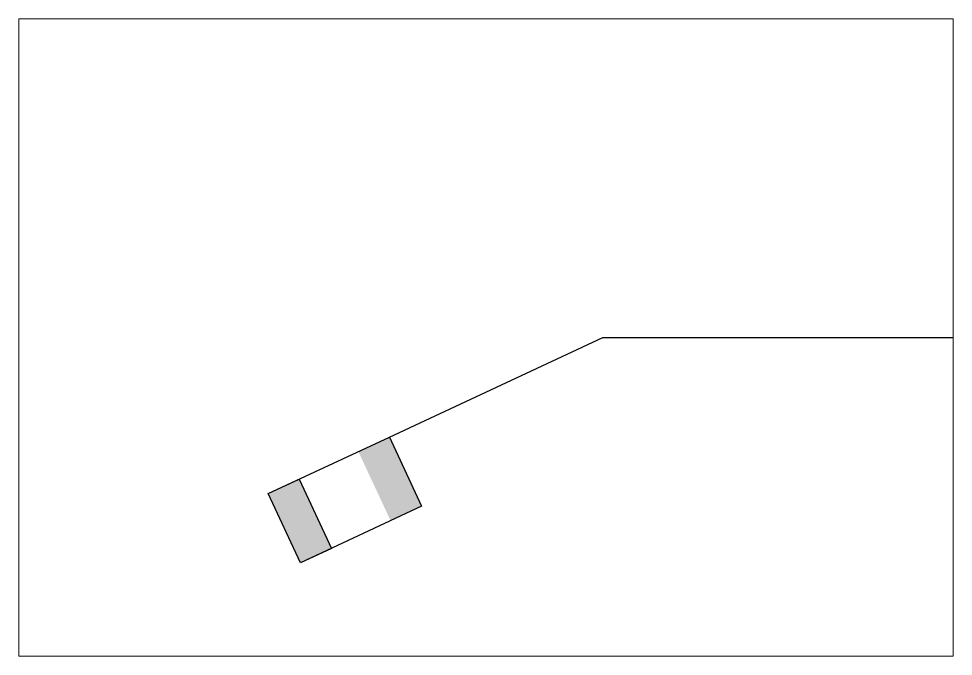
# Paper-space layout 'Presentación1' of a CAD drawing. Header units: metres. Extents: x 29 to 259, y 20 to 177.
# The model-space entities are those that its viewports show. They can reach past a viewport. Long polylines and large blocks are cut down to what shows.
import ezdxf

# ---------------------------------------------------------------- set-up
doc = ezdxf.new("R2010")
doc.units = ezdxf.units.M

msp = doc.modelspace()

# ---------------------------------------------------------------- hatches: boundary and pattern name
h = msp.add_hatch(color=256)
h.paths.add_polyline_path([(-4.857, -5.898), (-4.044, -5.519), (-4.889, -3.706), (-5.702, -4.085)])
h.paths.add_polyline_path([(-2.497, -4.797), (-1.685, -4.419), (-2.53, -2.606), (-3.342, -2.985)])

# ---------------------------------------------------------------- linework, layer by layer
for p, q in [((3.059, 0), (17.301, 0)), ((-2.53, -2.606), (3.059, 0))]:
    msp.add_line(p, q)
for points in [[(-4.857, -5.898), (-5.702, -4.085), (-2.53, -2.606), (-1.685, -4.419)], [(-5.702, -4.085), (-4.889, -3.706), (-4.044, -5.519), (-4.857, -5.898)]]:
    msp.add_lwpolyline(points, close=True)

psp = doc.layouts.new('Presentación1')

# ---------------------------------------------------------------- viewports
at = {"layer": '0'}
psp.add_viewport(center=(143.96, 98.18), size=(230.34, 157.0905), view_center_point=(0, 0), view_height=16.68984, dxfattribs=at)

doc.saveas('drawing.dxf')
